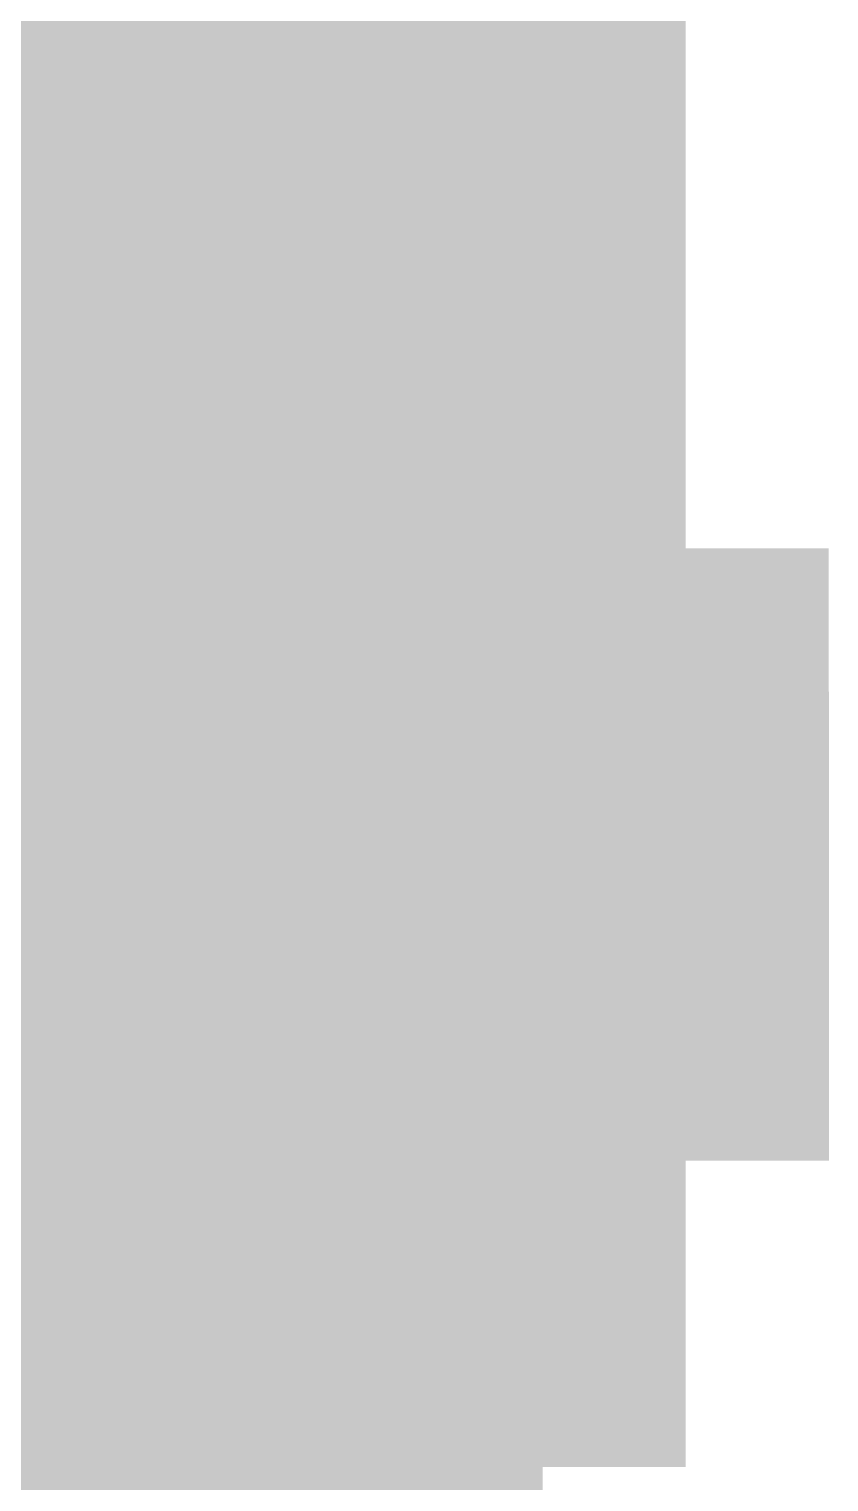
# Model space of a CAD drawing. Header units: inches. Extents: x 267136 to 306747, y 5028981 to 5062930.
# Drawn here: x 303540 to 306262, y 5054196 to 5059140 of the extents above; entities that cross this region are included whole.
import ezdxf

# ---------------------------------------------------------------- set-up
doc = ezdxf.new("R2010")
doc.units = ezdxf.units.IN
doc.header["$MEASUREMENT"] = 0

msp = doc.modelspace()

# ---------------------------------------------------------------- hatches: boundary and pattern name
for points in [[(303826.099, 5059109.566), (303761.172, 5059109.577), (303696.245, 5059109.588), (303631.318, 5059109.6), (303566.392, 5059109.612), (303371.611, 5059109.654), (303339.148, 5059109.661), (303339.164, 5059179.12), (303339.186, 5059271.731), (303339.208, 5059364.343), (303339.229, 5059456.954), (303371.69, 5059456.947), (303436.614, 5059456.933), (303566.46, 5059456.905), (303631.383, 5059456.893), (303696.307, 5059456.881), (303761.229, 5059456.87), (303826.153, 5059456.859), (303826.138, 5059364.248), (303826.124, 5059271.637), (303826.109, 5059179.025), (303826.099, 5059109.566)], [(304313.049, 5059109.51), (304280.586, 5059109.512), (304150.732, 5059109.524), (304085.806, 5059109.531), (304020.879, 5059109.539), (303891.025, 5059109.557), (303826.099, 5059109.566), (303826.109, 5059179.025), (303826.124, 5059271.637), (303826.138, 5059364.248), (303826.153, 5059456.859), (304020.922, 5059456.832), (304085.845, 5059456.824), (304150.769, 5059456.817), (304215.691, 5059456.811), (304280.615, 5059456.806), (304313.076, 5059456.803), (304313.062, 5059271.579), (304313.055, 5059178.968), (304313.049, 5059109.51)], [(304800, 5059109.49), (304735.073, 5059109.491), (304670.146, 5059109.492), (304605.22, 5059109.493), (304475.366, 5059109.499), (304410.439, 5059109.503), (304345.513, 5059109.507), (304313.049, 5059109.51), (304313.055, 5059178.968), (304313.062, 5059271.579), (304313.076, 5059456.803), (304345.538, 5059456.8), (304475.384, 5059456.792), (304540.308, 5059456.789), (304605.23, 5059456.787), (304670.153, 5059456.785), (304735.077, 5059456.784), (304800, 5059456.783), (304800, 5059109.49)], [(305286.951, 5059109.51), (305254.487, 5059109.507), (305189.561, 5059109.503), (305124.634, 5059109.499), (304994.78, 5059109.493), (304929.854, 5059109.492), (304800, 5059109.49), (304800, 5059456.783), (304864.923, 5059456.784), (304929.847, 5059456.785), (304994.77, 5059456.787), (305059.692, 5059456.789), (305124.616, 5059456.792), (305254.462, 5059456.8), (305286.924, 5059456.803), (305286.938, 5059271.579), (305286.945, 5059178.968), (305286.951, 5059109.51)], [(305773.901, 5059109.566), (305708.975, 5059109.557), (305579.121, 5059109.539), (305514.194, 5059109.531), (305449.268, 5059109.524), (305319.414, 5059109.512), (305286.951, 5059109.51), (305286.945, 5059178.968), (305286.938, 5059271.579), (305286.924, 5059456.803), (305319.385, 5059456.806), (305384.309, 5059456.811), (305449.231, 5059456.817), (305514.154, 5059456.824), (305579.078, 5059456.832), (305708.924, 5059456.85), (305773.848, 5059456.859), (305773.861, 5059364.248), (305773.876, 5059271.637), (305773.891, 5059179.025), (305773.901, 5059109.566)], [(303826.044, 5058762.273), (303761.114, 5058762.284), (303696.184, 5058762.295), (303631.253, 5058762.307), (303566.323, 5058762.319), (303501.393, 5058762.332), (303436.462, 5058762.347), (303371.532, 5058762.361), (303339.066, 5058762.368), (303339.077, 5058808.674), (303339.099, 5058901.285), (303339.143, 5059086.509), (303339.148, 5059109.661), (303371.611, 5059109.654), (303566.392, 5059109.612), (303631.318, 5059109.6), (303696.245, 5059109.588), (303826.099, 5059109.566), (303826.095, 5059086.413), (303826.081, 5058993.802), (303826.066, 5058901.19), (303826.052, 5058808.579), (303826.044, 5058762.273)], [(304313.022, 5058762.217), (304280.557, 5058762.219), (304215.627, 5058762.225), (304150.696, 5058762.231), (304085.766, 5058762.238), (304020.835, 5058762.246), (303890.975, 5058762.264), (303826.044, 5058762.273), (303826.052, 5058808.579), (303826.066, 5058901.19), (303826.081, 5058993.802), (303826.095, 5059086.413), (303826.099, 5059109.566), (303891.025, 5059109.557), (304020.879, 5059109.539), (304085.806, 5059109.531), (304150.732, 5059109.524), (304280.586, 5059109.512), (304313.049, 5059109.51), (304313.048, 5059086.356), (304313.04, 5058993.745), (304313.033, 5058901.134), (304313.025, 5058808.522), (304313.022, 5058762.217)], [(304800, 5058762.197), (304735.069, 5058762.197), (304670.14, 5058762.199), (304605.209, 5058762.2), (304540.278, 5058762.203), (304475.348, 5058762.206), (304410.418, 5058762.21), (304345.487, 5058762.214), (304313.022, 5058762.217), (304313.025, 5058808.522), (304313.033, 5058901.134), (304313.04, 5058993.745), (304313.048, 5059086.356), (304313.049, 5059109.51), (304345.513, 5059109.507), (304410.439, 5059109.503), (304475.366, 5059109.499), (304605.22, 5059109.493), (304670.146, 5059109.492), (304800, 5059109.49), (304800, 5058762.197)], [(305286.978, 5058762.217), (305254.513, 5058762.214), (305189.582, 5058762.21), (305124.652, 5058762.206), (305059.722, 5058762.203), (304994.791, 5058762.2), (304929.86, 5058762.199), (304864.931, 5058762.197), (304800, 5058762.197), (304800, 5059086.338), (304800, 5059109.49), (304929.854, 5059109.492), (304994.78, 5059109.493), (305124.634, 5059109.499), (305189.561, 5059109.503), (305254.487, 5059109.507), (305286.951, 5059109.51), (305286.952, 5059086.356), (305286.96, 5058993.745), (305286.967, 5058901.134), (305286.975, 5058808.522), (305286.978, 5058762.217)], [(305773.956, 5058762.273), (305709.025, 5058762.264), (305579.165, 5058762.246), (305514.234, 5058762.238), (305449.304, 5058762.231), (305384.373, 5058762.225), (305319.443, 5058762.219), (305286.978, 5058762.217), (305286.975, 5058808.522), (305286.967, 5058901.134), (305286.96, 5058993.745), (305286.952, 5059086.356), (305286.951, 5059109.51), (305319.414, 5059109.512), (305449.268, 5059109.524), (305514.194, 5059109.531), (305579.121, 5059109.539), (305708.975, 5059109.557), (305773.901, 5059109.566), (305773.905, 5059086.413), (305773.92, 5058993.802), (305773.934, 5058901.19), (305773.948, 5058808.579), (305773.956, 5058762.273)], [(303825.99, 5058414.98), (303761.056, 5058414.991), (303696.122, 5058415.002), (303566.254, 5058415.026), (303371.452, 5058415.068), (303338.985, 5058415.075), (303338.991, 5058438.229), (303339.012, 5058530.84), (303339.056, 5058716.062), (303339.066, 5058762.368), (303371.532, 5058762.361), (303436.462, 5058762.347), (303501.393, 5058762.332), (303566.323, 5058762.319), (303631.253, 5058762.307), (303696.184, 5058762.295), (303826.044, 5058762.273), (303826.037, 5058715.968), (303826.022, 5058623.356), (303825.994, 5058438.134), (303825.99, 5058414.98)], [(304312.995, 5058414.924), (304280.528, 5058414.926), (304150.66, 5058414.938), (304085.726, 5058414.945), (304020.792, 5058414.953), (303825.99, 5058414.98), (303825.994, 5058438.134), (303826.022, 5058623.356), (303826.037, 5058715.968), (303826.044, 5058762.273), (303890.975, 5058762.264), (304020.835, 5058762.246), (304085.766, 5058762.238), (304150.696, 5058762.231), (304215.627, 5058762.225), (304280.557, 5058762.219), (304313.022, 5058762.217), (304313.019, 5058715.911), (304313.012, 5058623.299), (304313.004, 5058530.687), (304312.997, 5058438.076), (304312.995, 5058414.924)], [(304800, 5058414.904), (304735.066, 5058414.905), (304605.198, 5058414.907), (304475.33, 5058414.913), (304345.462, 5058414.921), (304312.995, 5058414.924), (304312.997, 5058438.076), (304313.004, 5058530.687), (304313.012, 5058623.299), (304313.019, 5058715.911), (304313.022, 5058762.217), (304345.487, 5058762.214), (304410.418, 5058762.21), (304475.348, 5058762.206), (304540.278, 5058762.203), (304605.209, 5058762.2), (304670.14, 5058762.199), (304735.069, 5058762.197), (304800, 5058762.197), (304800, 5058438.058), (304800, 5058414.904)], [(305287.005, 5058414.924), (305254.538, 5058414.921), (305124.67, 5058414.913), (304994.802, 5058414.907), (304800, 5058414.904), (304800, 5058762.197), (304864.931, 5058762.197), (304929.86, 5058762.199), (304994.791, 5058762.2), (305059.722, 5058762.203), (305124.652, 5058762.206), (305189.582, 5058762.21), (305254.513, 5058762.214), (305286.978, 5058762.217), (305286.981, 5058715.911), (305286.988, 5058623.299), (305286.996, 5058530.687), (305287.003, 5058438.076), (305287.005, 5058414.924)], [(305774.01, 5058414.98), (305709.076, 5058414.971), (305579.208, 5058414.953), (305514.273, 5058414.945), (305449.34, 5058414.938), (305319.472, 5058414.926), (305287.005, 5058414.924), (305287.003, 5058438.076), (305286.996, 5058530.687), (305286.988, 5058623.299), (305286.981, 5058715.911), (305286.978, 5058762.217), (305319.443, 5058762.219), (305384.373, 5058762.225), (305449.304, 5058762.231), (305514.234, 5058762.238), (305579.165, 5058762.246), (305709.025, 5058762.264), (305773.956, 5058762.273), (305773.963, 5058715.968), (305773.978, 5058623.356), (305774.006, 5058438.134), (305774.01, 5058414.98)], [(303825.936, 5058067.687), (303760.999, 5058067.698), (303631.123, 5058067.722), (303566.186, 5058067.733), (303436.31, 5058067.761), (303371.373, 5058067.775), (303338.904, 5058067.783), (303338.926, 5058160.395), (303338.947, 5058253.006), (303338.969, 5058345.617), (303338.985, 5058415.075), (303501.32, 5058415.04), (303566.254, 5058415.026), (303696.122, 5058415.002), (303825.99, 5058414.98), (303825.979, 5058345.522), (303825.965, 5058252.91), (303825.95, 5058160.299), (303825.936, 5058067.687)], [(304312.968, 5058067.631), (304280.499, 5058067.634), (304215.562, 5058067.64), (304150.624, 5058067.646), (304085.687, 5058067.652), (304020.749, 5058067.66), (303955.811, 5058067.669), (303890.874, 5058067.678), (303825.936, 5058067.687), (303825.95, 5058160.299), (303825.965, 5058252.91), (303825.979, 5058345.522), (303825.99, 5058414.98), (304020.792, 5058414.953), (304085.726, 5058414.945), (304150.66, 5058414.938), (304280.528, 5058414.926), (304312.995, 5058414.924), (304312.989, 5058345.465), (304312.982, 5058252.854), (304312.976, 5058160.242), (304312.968, 5058067.631)], [(304800, 5058067.612), (304735.062, 5058067.612), (304670.125, 5058067.613), (304605.187, 5058067.615), (304540.25, 5058067.617), (304475.312, 5058067.62), (304410.374, 5058067.624), (304345.437, 5058067.629), (304312.968, 5058067.631), (304312.976, 5058160.242), (304312.982, 5058252.854), (304312.989, 5058345.465), (304312.995, 5058414.924), (304345.462, 5058414.921), (304475.33, 5058414.913), (304605.198, 5058414.907), (304800, 5058414.904), (304800, 5058067.612)], [(305287.032, 5058067.631), (305254.563, 5058067.629), (305189.626, 5058067.624), (305124.688, 5058067.62), (305059.75, 5058067.617), (304994.812, 5058067.615), (304929.875, 5058067.613), (304864.937, 5058067.612), (304800, 5058067.612), (304800, 5058414.904), (304994.802, 5058414.907), (305124.67, 5058414.913), (305254.538, 5058414.921), (305287.005, 5058414.924), (305287.011, 5058345.465), (305287.018, 5058252.854), (305287.024, 5058160.242), (305287.032, 5058067.631)], [(305774.064, 5058067.687), (305709.127, 5058067.678), (305644.188, 5058067.669), (305579.251, 5058067.66), (305514.313, 5058067.652), (305449.376, 5058067.646), (305384.438, 5058067.64), (305319.501, 5058067.634), (305287.032, 5058067.631), (305287.024, 5058160.242), (305287.018, 5058252.854), (305287.011, 5058345.465), (305287.005, 5058414.924), (305319.472, 5058414.926), (305449.34, 5058414.938), (305514.273, 5058414.945), (305579.208, 5058414.953), (305774.01, 5058414.98), (305774.021, 5058345.522), (305774.035, 5058252.91), (305774.05, 5058160.299), (305774.064, 5058067.687)], [(303825.882, 5057720.396), (303760.94, 5057720.406), (303696, 5057720.417), (303631.058, 5057720.429), (303566.117, 5057720.441), (303501.176, 5057720.455), (303436.234, 5057720.469), (303371.293, 5057720.483), (303338.823, 5057720.49), (303338.839, 5057789.949), (303338.86, 5057882.561), (303338.904, 5058067.783), (303371.373, 5058067.775), (303436.31, 5058067.761), (303566.186, 5058067.733), (303631.123, 5058067.722), (303760.999, 5058067.698), (303825.936, 5058067.687), (303825.921, 5057975.076), (303825.893, 5057789.854), (303825.882, 5057720.396)], [(304312.94, 5057720.339), (304280.471, 5057720.341), (304215.529, 5057720.347), (304150.588, 5057720.354), (304085.646, 5057720.36), (304020.706, 5057720.368), (303955.764, 5057720.377), (303890.823, 5057720.386), (303825.882, 5057720.396), (303825.893, 5057789.854), (303825.921, 5057975.076), (303825.936, 5058067.687), (303890.874, 5058067.678), (303955.811, 5058067.669), (304020.749, 5058067.66), (304085.687, 5058067.652), (304150.624, 5058067.646), (304215.562, 5058067.64), (304280.499, 5058067.634), (304312.968, 5058067.631), (304312.961, 5057975.02), (304312.953, 5057882.408), (304312.946, 5057789.797), (304312.94, 5057720.339)], [(304800, 5057720.319), (304735.059, 5057720.32), (304670.117, 5057720.321), (304605.177, 5057720.322), (304540.235, 5057720.325), (304475.294, 5057720.328), (304410.353, 5057720.332), (304345.411, 5057720.336), (304312.94, 5057720.339), (304312.946, 5057789.797), (304312.953, 5057882.408), (304312.961, 5057975.02), (304312.968, 5058067.631), (304345.437, 5058067.629), (304410.374, 5058067.624), (304475.312, 5058067.62), (304540.25, 5058067.617), (304605.187, 5058067.615), (304670.125, 5058067.613), (304735.062, 5058067.612), (304800, 5058067.612), (304800, 5057720.319)], [(305287.06, 5057720.339), (305254.589, 5057720.336), (305189.647, 5057720.332), (305124.706, 5057720.328), (305059.765, 5057720.325), (304994.823, 5057720.322), (304929.883, 5057720.321), (304864.941, 5057720.32), (304800, 5057720.319), (304800, 5058067.612), (304864.937, 5058067.612), (304929.875, 5058067.613), (304994.812, 5058067.615), (305059.75, 5058067.617), (305124.688, 5058067.62), (305189.626, 5058067.624), (305254.563, 5058067.629), (305287.032, 5058067.631), (305287.039, 5057975.02), (305287.047, 5057882.408), (305287.054, 5057789.797), (305287.06, 5057720.339)], [(305774.118, 5057720.396), (305709.177, 5057720.386), (305644.235, 5057720.377), (305579.295, 5057720.368), (305514.354, 5057720.36), (305449.412, 5057720.354), (305384.471, 5057720.347), (305319.529, 5057720.341), (305287.06, 5057720.339), (305287.054, 5057789.797), (305287.047, 5057882.408), (305287.039, 5057975.02), (305287.032, 5058067.631), (305319.501, 5058067.634), (305384.438, 5058067.64), (305449.376, 5058067.646), (305514.313, 5058067.652), (305579.251, 5058067.66), (305644.188, 5058067.669), (305709.127, 5058067.678), (305774.064, 5058067.687), (305774.078, 5057975.076), (305774.093, 5057882.465), (305774.107, 5057789.854), (305774.118, 5057720.396)], [(303825.828, 5057373.104), (303760.883, 5057373.113), (303630.993, 5057373.137), (303566.048, 5057373.149), (303501.104, 5057373.162), (303371.214, 5057373.19), (303338.741, 5057373.198), (303338.752, 5057419.504), (303338.774, 5057512.115), (303338.795, 5057604.727), (303338.817, 5057697.338), (303338.823, 5057720.49), (303371.293, 5057720.483), (303436.234, 5057720.469), (303501.176, 5057720.455), (303566.117, 5057720.441), (303631.058, 5057720.429), (303696, 5057720.417), (303760.94, 5057720.406), (303825.882, 5057720.396), (303825.878, 5057697.243), (303825.864, 5057604.632), (303825.849, 5057512.021), (303825.835, 5057419.409), (303825.828, 5057373.104)], [(304312.914, 5057373.046), (304280.441, 5057373.049), (304215.496, 5057373.055), (304150.552, 5057373.061), (304085.607, 5057373.068), (303955.717, 5057373.084), (303890.772, 5057373.094), (303825.828, 5057373.104), (303825.835, 5057419.409), (303825.849, 5057512.021), (303825.864, 5057604.632), (303825.878, 5057697.243), (303825.882, 5057720.396), (303890.823, 5057720.386), (303955.764, 5057720.377), (304020.706, 5057720.368), (304085.646, 5057720.36), (304150.588, 5057720.354), (304215.529, 5057720.347), (304280.471, 5057720.341), (304312.94, 5057720.339), (304312.939, 5057697.186), (304312.932, 5057604.574), (304312.925, 5057511.963), (304312.917, 5057419.352), (304312.914, 5057373.046)], [(304800, 5057373.027), (304735.055, 5057373.027), (304670.11, 5057373.028), (304605.165, 5057373.03), (304540.221, 5057373.032), (304475.275, 5057373.036), (304410.331, 5057373.039), (304345.386, 5057373.044), (304312.914, 5057373.046), (304312.917, 5057419.352), (304312.925, 5057511.963), (304312.932, 5057604.574), (304312.939, 5057697.186), (304312.94, 5057720.339), (304345.411, 5057720.336), (304410.353, 5057720.332), (304475.294, 5057720.328), (304540.235, 5057720.325), (304605.177, 5057720.322), (304670.117, 5057720.321), (304735.059, 5057720.32), (304800, 5057720.319), (304800, 5057697.167), (304800, 5057604.556), (304800, 5057373.027)], [(305287.086, 5057373.046), (305254.614, 5057373.044), (305189.669, 5057373.039), (305124.725, 5057373.036), (305059.779, 5057373.032), (304994.835, 5057373.03), (304929.89, 5057373.028), (304864.945, 5057373.027), (304800, 5057373.027), (304800, 5057720.319), (304864.941, 5057720.32), (304929.883, 5057720.321), (304994.823, 5057720.322), (305059.765, 5057720.325), (305124.706, 5057720.328), (305189.647, 5057720.332), (305254.589, 5057720.336), (305287.06, 5057720.339), (305287.061, 5057697.186), (305287.068, 5057604.574), (305287.075, 5057511.963), (305287.083, 5057419.352), (305287.086, 5057373.046)], [(305774.173, 5057373.104), (305709.228, 5057373.094), (305644.283, 5057373.084), (305579.338, 5057373.076), (305514.394, 5057373.068), (305449.448, 5057373.061), (305384.504, 5057373.055), (305319.559, 5057373.049), (305287.086, 5057373.046), (305287.083, 5057419.352), (305287.075, 5057511.963), (305287.068, 5057604.574), (305287.061, 5057697.186), (305287.06, 5057720.339), (305319.529, 5057720.341), (305384.471, 5057720.347), (305449.412, 5057720.354), (305514.354, 5057720.36), (305579.295, 5057720.368), (305644.235, 5057720.377), (305709.177, 5057720.386), (305774.118, 5057720.396), (305774.122, 5057697.243), (305774.137, 5057604.632), (305774.15, 5057512.021), (305774.165, 5057419.409), (305774.173, 5057373.104)], [(303825.773, 5057025.812), (303760.825, 5057025.821), (303695.876, 5057025.833), (303630.928, 5057025.845), (303565.979, 5057025.857), (303501.031, 5057025.87), (303436.083, 5057025.884), (303371.134, 5057025.898), (303338.66, 5057025.906), (303338.666, 5057049.059), (303338.687, 5057141.67), (303338.709, 5057234.281), (303338.73, 5057326.893), (303338.741, 5057373.198), (303371.214, 5057373.19), (303501.104, 5057373.162), (303566.048, 5057373.149), (303695.938, 5057373.125), (303760.883, 5057373.113), (303825.828, 5057373.104), (303825.82, 5057326.798), (303825.806, 5057234.187), (303825.792, 5057141.575), (303825.777, 5057048.964), (303825.773, 5057025.812)], [(304312.887, 5057025.754), (304280.412, 5057025.757), (304150.516, 5057025.769), (304085.567, 5057025.776), (304020.619, 5057025.784), (303955.67, 5057025.792), (303890.722, 5057025.802), (303825.773, 5057025.812), (303825.777, 5057048.964), (303825.792, 5057141.575), (303825.806, 5057234.187), (303825.82, 5057326.798), (303825.828, 5057373.104), (303890.772, 5057373.094), (303955.717, 5057373.084), (304085.607, 5057373.068), (304150.552, 5057373.061), (304215.496, 5057373.055), (304280.441, 5057373.049), (304312.914, 5057373.046), (304312.91, 5057326.74), (304312.903, 5057234.13), (304312.896, 5057141.519), (304312.889, 5057048.907), (304312.887, 5057025.754)], [(304800, 5057025.735), (304735.052, 5057025.735), (304670.104, 5057025.736), (304605.154, 5057025.738), (304540.206, 5057025.74), (304475.258, 5057025.743), (304410.31, 5057025.747), (304345.361, 5057025.752), (304312.887, 5057025.754), (304312.889, 5057048.907), (304312.896, 5057141.519), (304312.903, 5057234.13), (304312.91, 5057326.74), (304312.914, 5057373.046), (304345.386, 5057373.044), (304410.331, 5057373.039), (304475.275, 5057373.036), (304540.221, 5057373.032), (304605.165, 5057373.03), (304670.11, 5057373.028), (304735.055, 5057373.027), (304800, 5057373.027), (304800, 5057048.888), (304800, 5057025.735)], [(305287.113, 5057025.754), (305254.639, 5057025.752), (305189.69, 5057025.747), (305124.742, 5057025.743), (305059.794, 5057025.74), (304994.846, 5057025.738), (304929.896, 5057025.736), (304864.948, 5057025.735), (304800, 5057025.735), (304800, 5057048.888), (304800, 5057373.027), (304864.945, 5057373.027), (304929.89, 5057373.028), (304994.835, 5057373.03), (305059.779, 5057373.032), (305124.725, 5057373.036), (305189.669, 5057373.039), (305254.614, 5057373.044), (305287.086, 5057373.046), (305287.09, 5057326.74), (305287.097, 5057234.13), (305287.104, 5057141.519), (305287.111, 5057048.907), (305287.113, 5057025.754)], [(305774.227, 5057025.812), (305709.278, 5057025.802), (305644.33, 5057025.792), (305579.381, 5057025.784), (305514.433, 5057025.776), (305449.484, 5057025.769), (305319.588, 5057025.757), (305287.113, 5057025.754), (305287.111, 5057048.907), (305287.104, 5057141.519), (305287.097, 5057234.13), (305287.09, 5057326.74), (305287.086, 5057373.046), (305319.559, 5057373.049), (305384.504, 5057373.055), (305449.448, 5057373.061), (305514.394, 5057373.068), (305579.338, 5057373.076), (305644.283, 5057373.084), (305774.173, 5057373.104), (305774.18, 5057326.798), (305774.194, 5057234.187), (305774.209, 5057141.575), (305774.223, 5057048.964), (305774.227, 5057025.812)], [(306261.34, 5057025.906), (306228.866, 5057025.898), (306163.917, 5057025.884), (306098.969, 5057025.87), (306034.021, 5057025.857), (305904.123, 5057025.833), (305839.175, 5057025.821), (305774.227, 5057025.812), (305774.223, 5057048.964), (305774.209, 5057141.575), (305774.194, 5057234.187), (305774.18, 5057326.798), (305774.173, 5057373.104), (305839.117, 5057373.113), (305969.007, 5057373.137), (306033.952, 5057373.149), (306098.896, 5057373.162), (306163.842, 5057373.176), (306228.786, 5057373.19), (306261.259, 5057373.198), (306261.27, 5057326.893), (306261.291, 5057234.281), (306261.312, 5057141.67), (306261.335, 5057049.059), (306261.34, 5057025.906)], [(303825.719, 5056678.52), (303760.767, 5056678.53), (303695.815, 5056678.541), (303565.911, 5056678.565), (303500.959, 5056678.578), (303436.007, 5056678.593), (303371.055, 5056678.606), (303338.579, 5056678.614), (303338.601, 5056771.226), (303338.622, 5056863.837), (303338.644, 5056956.448), (303338.66, 5057025.906), (303371.134, 5057025.898), (303436.083, 5057025.884), (303501.031, 5057025.87), (303565.979, 5057025.857), (303630.928, 5057025.845), (303695.876, 5057025.833), (303760.825, 5057025.821), (303825.773, 5057025.812), (303825.763, 5056956.353), (303825.748, 5056863.741), (303825.733, 5056771.131), (303825.719, 5056678.52)], [(304312.859, 5056678.462), (304280.384, 5056678.465), (304215.432, 5056678.471), (304150.479, 5056678.478), (304085.527, 5056678.484), (303955.623, 5056678.5), (303825.719, 5056678.52), (303825.733, 5056771.131), (303825.748, 5056863.741), (303825.763, 5056956.353), (303825.773, 5057025.812), (303890.722, 5057025.802), (303955.67, 5057025.792), (304020.619, 5057025.784), (304085.567, 5057025.776), (304150.516, 5057025.769), (304280.412, 5057025.757), (304312.887, 5057025.754), (304312.881, 5056956.296), (304312.874, 5056863.685), (304312.867, 5056771.073), (304312.859, 5056678.462)], [(304800, 5056678.443), (304735.048, 5056678.443), (304670.096, 5056678.444), (304605.144, 5056678.446), (304540.191, 5056678.449), (304475.239, 5056678.452), (304410.288, 5056678.455), (304345.336, 5056678.46), (304312.859, 5056678.462), (304312.867, 5056771.073), (304312.874, 5056863.685), (304312.881, 5056956.296), (304312.887, 5057025.754), (304345.361, 5057025.752), (304410.31, 5057025.747), (304475.258, 5057025.743), (304540.206, 5057025.74), (304605.154, 5057025.738), (304670.104, 5057025.736), (304735.052, 5057025.735), (304800, 5057025.735), (304800, 5056678.443)], [(305287.141, 5056678.462), (305254.664, 5056678.46), (305189.712, 5056678.455), (305124.761, 5056678.452), (305059.809, 5056678.449), (304994.856, 5056678.446), (304929.904, 5056678.444), (304864.952, 5056678.443), (304800, 5056678.443), (304800, 5057025.735), (304864.948, 5057025.735), (304929.896, 5057025.736), (304994.846, 5057025.738), (305059.794, 5057025.74), (305124.742, 5057025.743), (305189.69, 5057025.747), (305254.639, 5057025.752), (305287.113, 5057025.754), (305287.119, 5056956.296), (305287.126, 5056863.685), (305287.133, 5056771.073), (305287.141, 5056678.462)], [(305774.281, 5056678.52), (305709.329, 5056678.51), (305644.377, 5056678.5), (305514.473, 5056678.484), (305449.521, 5056678.478), (305384.568, 5056678.471), (305319.616, 5056678.465), (305287.141, 5056678.462), (305287.133, 5056771.073), (305287.126, 5056863.685), (305287.119, 5056956.296), (305287.113, 5057025.754), (305319.588, 5057025.757), (305449.484, 5057025.769), (305514.433, 5057025.776), (305579.381, 5057025.784), (305644.33, 5057025.792), (305709.278, 5057025.802), (305774.227, 5057025.812), (305774.237, 5056956.353), (305774.252, 5056863.741), (305774.267, 5056771.131), (305774.281, 5056678.52)], [(306261.421, 5056678.614), (306228.945, 5056678.606), (306163.993, 5056678.593), (306099.041, 5056678.578), (306034.089, 5056678.565), (305904.185, 5056678.541), (305839.232, 5056678.53), (305774.281, 5056678.52), (305774.267, 5056771.131), (305774.252, 5056863.741), (305774.237, 5056956.353), (305774.227, 5057025.812), (305839.175, 5057025.821), (305904.123, 5057025.833), (306034.021, 5057025.857), (306098.969, 5057025.87), (306163.917, 5057025.884), (306228.866, 5057025.898), (306261.34, 5057025.906), (306261.356, 5056956.448), (306261.378, 5056863.837), (306261.399, 5056771.226), (306261.421, 5056678.614)], [(303825.665, 5056331.228), (303760.709, 5056331.238), (303695.753, 5056331.249), (303630.798, 5056331.261), (303565.842, 5056331.273), (303500.887, 5056331.287), (303370.975, 5056331.315), (303338.498, 5056331.322), (303338.514, 5056400.781), (303338.536, 5056493.392), (303338.557, 5056586.003), (303338.579, 5056678.614), (303371.055, 5056678.606), (303436.007, 5056678.593), (303500.959, 5056678.578), (303565.911, 5056678.565), (303695.815, 5056678.541), (303760.767, 5056678.53), (303825.719, 5056678.52), (303825.705, 5056585.908), (303825.69, 5056493.297), (303825.676, 5056400.686), (303825.665, 5056331.228)], [(304312.832, 5056331.171), (304280.354, 5056331.173), (304215.399, 5056331.179), (304150.443, 5056331.186), (304085.488, 5056331.192), (304020.532, 5056331.2), (303955.576, 5056331.209), (303890.621, 5056331.218), (303825.665, 5056331.228), (303825.676, 5056400.686), (303825.69, 5056493.297), (303825.705, 5056585.908), (303825.719, 5056678.52), (303955.623, 5056678.5), (304085.527, 5056678.484), (304150.479, 5056678.478), (304215.432, 5056678.471), (304280.384, 5056678.465), (304312.859, 5056678.462), (304312.853, 5056585.852), (304312.845, 5056493.24), (304312.838, 5056400.629), (304312.832, 5056331.171)], [(304800, 5056331.151), (304735.044, 5056331.152), (304670.089, 5056331.153), (304605.133, 5056331.154), (304540.178, 5056331.157), (304475.222, 5056331.16), (304410.266, 5056331.164), (304345.311, 5056331.168), (304312.832, 5056331.171), (304312.838, 5056400.629), (304312.845, 5056493.24), (304312.853, 5056585.852), (304312.859, 5056678.462), (304345.336, 5056678.46), (304410.288, 5056678.455), (304475.239, 5056678.452), (304540.191, 5056678.449), (304605.144, 5056678.446), (304670.096, 5056678.444), (304735.048, 5056678.443), (304800, 5056678.443), (304800, 5056331.151)], [(305287.168, 5056331.171), (305254.689, 5056331.168), (305189.734, 5056331.164), (305124.778, 5056331.16), (305059.822, 5056331.157), (304994.867, 5056331.154), (304929.911, 5056331.153), (304864.956, 5056331.152), (304800, 5056331.151), (304800, 5056678.443), (304864.952, 5056678.443), (304929.904, 5056678.444), (304994.856, 5056678.446), (305059.809, 5056678.449), (305124.761, 5056678.452), (305189.712, 5056678.455), (305254.664, 5056678.46), (305287.141, 5056678.462), (305287.147, 5056585.852), (305287.155, 5056493.24), (305287.162, 5056400.629), (305287.168, 5056331.171)], [(305774.335, 5056331.228), (305709.379, 5056331.218), (305644.424, 5056331.209), (305579.468, 5056331.2), (305514.513, 5056331.192), (305449.557, 5056331.186), (305384.601, 5056331.179), (305319.646, 5056331.173), (305287.168, 5056331.171), (305287.162, 5056400.629), (305287.155, 5056493.24), (305287.147, 5056585.852), (305287.141, 5056678.462), (305319.616, 5056678.465), (305384.568, 5056678.471), (305449.521, 5056678.478), (305514.473, 5056678.484), (305644.377, 5056678.5), (305774.281, 5056678.52), (305774.295, 5056585.908), (305774.31, 5056493.297), (305774.324, 5056400.686), (305774.335, 5056331.228)], [(306261.503, 5056331.322), (306229.024, 5056331.315), (306164.069, 5056331.301), (306034.157, 5056331.273), (305969.202, 5056331.261), (305904.246, 5056331.249), (305839.291, 5056331.238), (305774.335, 5056331.228), (305774.324, 5056400.686), (305774.31, 5056493.297), (305774.295, 5056585.908), (305774.281, 5056678.52), (305839.232, 5056678.53), (305904.185, 5056678.541), (306034.089, 5056678.565), (306099.041, 5056678.578), (306163.993, 5056678.593), (306228.945, 5056678.606), (306261.421, 5056678.614), (306261.465, 5056493.392), (306261.486, 5056400.781), (306261.503, 5056331.322)], [(303825.611, 5055983.937), (303760.651, 5055983.946), (303565.774, 5055983.982), (303500.814, 5055983.995), (303370.896, 5055984.023), (303338.416, 5055984.031), (303338.427, 5056030.337), (303338.449, 5056122.947), (303338.47, 5056215.559), (303338.492, 5056308.17), (303338.498, 5056331.322), (303370.975, 5056331.315), (303500.887, 5056331.287), (303565.842, 5056331.273), (303630.798, 5056331.261), (303695.753, 5056331.249), (303760.709, 5056331.238), (303825.665, 5056331.228), (303825.662, 5056308.075), (303825.632, 5056122.853), (303825.618, 5056030.242), (303825.611, 5055983.937)], [(304312.806, 5055983.879), (304280.326, 5055983.882), (304215.366, 5055983.888), (304150.407, 5055983.894), (304085.448, 5055983.901), (304020.489, 5055983.909), (303955.529, 5055983.917), (303825.611, 5055983.937), (303825.618, 5056030.242), (303825.632, 5056122.853), (303825.662, 5056308.075), (303825.665, 5056331.228), (303890.621, 5056331.218), (303955.576, 5056331.209), (304020.532, 5056331.2), (304085.488, 5056331.192), (304150.443, 5056331.186), (304215.399, 5056331.179), (304280.354, 5056331.173), (304312.832, 5056331.171), (304312.831, 5056308.018), (304312.823, 5056215.407), (304312.809, 5056030.185), (304312.806, 5055983.879)], [(304800, 5055983.86), (304735.041, 5055983.86), (304670.081, 5055983.861), (304540.163, 5055983.865), (304475.203, 5055983.868), (304410.244, 5055983.872), (304345.285, 5055983.877), (304312.806, 5055983.879), (304312.809, 5056030.185), (304312.823, 5056215.407), (304312.831, 5056308.018), (304312.832, 5056331.171), (304345.311, 5056331.168), (304410.266, 5056331.164), (304475.222, 5056331.16), (304540.178, 5056331.157), (304605.133, 5056331.154), (304670.089, 5056331.153), (304735.044, 5056331.152), (304800, 5056331.151), (304800, 5056307.999), (304800, 5056215.388), (304800, 5055983.86)], [(305287.194, 5055983.879), (305254.715, 5055983.877), (305189.756, 5055983.872), (305124.797, 5055983.868), (305059.837, 5055983.865), (304929.919, 5055983.861), (304864.959, 5055983.86), (304800, 5055983.86), (304800, 5056307.999), (304800, 5056331.151), (304864.956, 5056331.152), (304929.911, 5056331.153), (304994.867, 5056331.154), (305059.822, 5056331.157), (305124.778, 5056331.16), (305189.734, 5056331.164), (305254.689, 5056331.168), (305287.168, 5056331.171), (305287.169, 5056308.018), (305287.177, 5056215.407), (305287.191, 5056030.185), (305287.194, 5055983.879)], [(305774.39, 5055983.937), (305709.43, 5055983.927), (305644.471, 5055983.917), (305579.512, 5055983.909), (305514.552, 5055983.901), (305449.593, 5055983.894), (305384.634, 5055983.888), (305319.674, 5055983.882), (305287.194, 5055983.879), (305287.191, 5056030.185), (305287.177, 5056215.407), (305287.169, 5056308.018), (305287.168, 5056331.171), (305319.646, 5056331.173), (305384.601, 5056331.179), (305449.557, 5056331.186), (305514.513, 5056331.192), (305579.468, 5056331.2), (305644.424, 5056331.209), (305709.379, 5056331.218), (305774.335, 5056331.228), (305774.339, 5056308.075), (305774.354, 5056215.464), (305774.367, 5056122.853), (305774.382, 5056030.242), (305774.39, 5055983.937)], [(306261.584, 5055984.031), (306229.104, 5055984.023), (306099.186, 5055983.995), (306034.227, 5055983.982), (305969.267, 5055983.97), (305839.349, 5055983.946), (305774.39, 5055983.937), (305774.382, 5056030.242), (305774.367, 5056122.853), (305774.354, 5056215.464), (305774.339, 5056308.075), (305774.335, 5056331.228), (305839.291, 5056331.238), (305904.246, 5056331.249), (305969.202, 5056331.261), (306034.157, 5056331.273), (306164.069, 5056331.301), (306229.024, 5056331.315), (306261.503, 5056331.322), (306261.508, 5056308.17), (306261.529, 5056215.559), (306261.551, 5056122.947), (306261.573, 5056030.337), (306261.584, 5055984.031)], [(303825.557, 5055636.645), (303760.594, 5055636.655), (303630.668, 5055636.679), (303565.705, 5055636.69), (303370.816, 5055636.732), (303338.335, 5055636.74), (303338.34, 5055659.893), (303338.362, 5055752.504), (303338.384, 5055845.114), (303338.405, 5055937.726), (303338.416, 5055984.031), (303370.896, 5055984.023), (303500.814, 5055983.995), (303565.774, 5055983.982), (303760.651, 5055983.946), (303825.611, 5055983.937), (303825.604, 5055937.631), (303825.589, 5055845.02), (303825.575, 5055752.408), (303825.56, 5055659.798), (303825.557, 5055636.645)], [(304312.778, 5055636.588), (304280.297, 5055636.591), (304085.408, 5055636.609), (304020.445, 5055636.617), (303955.482, 5055636.626), (303890.52, 5055636.635), (303825.557, 5055636.645), (303825.56, 5055659.798), (303825.575, 5055752.408), (303825.589, 5055845.02), (303825.604, 5055937.631), (303825.611, 5055983.937), (303955.529, 5055983.917), (304020.489, 5055983.909), (304085.448, 5055983.901), (304150.407, 5055983.894), (304215.366, 5055983.888), (304280.326, 5055983.882), (304312.806, 5055983.879), (304312.802, 5055937.573), (304312.795, 5055844.963), (304312.787, 5055752.352), (304312.78, 5055659.74), (304312.778, 5055636.588)], [(304800, 5055636.569), (304735.037, 5055636.569), (304670.074, 5055636.57), (304540.148, 5055636.574), (304475.186, 5055636.577), (304345.26, 5055636.585), (304312.778, 5055636.588), (304312.78, 5055659.74), (304312.787, 5055752.352), (304312.795, 5055844.963), (304312.802, 5055937.573), (304312.806, 5055983.879), (304345.285, 5055983.877), (304410.244, 5055983.872), (304475.203, 5055983.868), (304540.163, 5055983.865), (304670.081, 5055983.861), (304735.041, 5055983.86), (304800, 5055983.86), (304800, 5055636.569)], [(305287.222, 5055636.588), (305254.74, 5055636.585), (305124.814, 5055636.577), (305059.852, 5055636.574), (304929.926, 5055636.57), (304864.963, 5055636.569), (304800, 5055636.569), (304800, 5055659.722), (304800, 5055983.86), (304864.959, 5055983.86), (304929.919, 5055983.861), (305059.837, 5055983.865), (305124.797, 5055983.868), (305189.756, 5055983.872), (305254.715, 5055983.877), (305287.194, 5055983.879), (305287.198, 5055937.573), (305287.205, 5055844.963), (305287.213, 5055752.352), (305287.22, 5055659.74), (305287.222, 5055636.588)], [(305774.443, 5055636.645), (305709.48, 5055636.635), (305644.518, 5055636.626), (305579.555, 5055636.617), (305514.592, 5055636.609), (305319.703, 5055636.591), (305287.222, 5055636.588), (305287.22, 5055659.74), (305287.213, 5055752.352), (305287.205, 5055844.963), (305287.198, 5055937.573), (305287.194, 5055983.879), (305319.674, 5055983.882), (305384.634, 5055983.888), (305449.593, 5055983.894), (305514.552, 5055983.901), (305579.512, 5055983.909), (305644.471, 5055983.917), (305709.43, 5055983.927), (305774.39, 5055983.937), (305774.396, 5055937.631), (305774.411, 5055845.02), (305774.426, 5055752.408), (305774.439, 5055659.798), (305774.443, 5055636.645)], [(306261.665, 5055636.74), (306229.184, 5055636.732), (306034.295, 5055636.69), (305969.332, 5055636.679), (305839.406, 5055636.655), (305774.443, 5055636.645), (305774.439, 5055659.798), (305774.426, 5055752.408), (305774.411, 5055845.02), (305774.396, 5055937.631), (305774.39, 5055983.937), (305839.349, 5055983.946), (305969.267, 5055983.97), (306034.227, 5055983.982), (306099.186, 5055983.995), (306229.104, 5055984.023), (306261.584, 5055984.031), (306261.595, 5055937.726), (306261.616, 5055845.114), (306261.638, 5055752.504), (306261.659, 5055659.893), (306261.665, 5055636.74)], [(303825.502, 5055289.354), (303760.536, 5055289.364), (303695.569, 5055289.375), (303630.603, 5055289.387), (303565.636, 5055289.4), (303500.67, 5055289.413), (303435.704, 5055289.427), (303370.737, 5055289.441), (303338.254, 5055289.449), (303338.275, 5055382.06), (303338.297, 5055474.671), (303338.319, 5055567.281), (303338.335, 5055636.74), (303370.816, 5055636.732), (303565.705, 5055636.69), (303630.668, 5055636.679), (303760.594, 5055636.655), (303825.557, 5055636.645), (303825.546, 5055567.187), (303825.531, 5055474.576), (303825.517, 5055381.965), (303825.502, 5055289.354)], [(304312.751, 5055289.297), (304280.268, 5055289.299), (304215.302, 5055289.305), (304150.335, 5055289.312), (304085.369, 5055289.319), (304020.402, 5055289.327), (303955.436, 5055289.335), (303890.469, 5055289.344), (303825.502, 5055289.354), (303825.517, 5055381.965), (303825.531, 5055474.576), (303825.546, 5055567.187), (303825.557, 5055636.645), (303890.52, 5055636.635), (303955.482, 5055636.626), (304020.445, 5055636.617), (304085.408, 5055636.609), (304280.297, 5055636.591), (304312.778, 5055636.588), (304312.772, 5055567.13), (304312.766, 5055474.519), (304312.759, 5055381.908), (304312.751, 5055289.297)], [(304800, 5055289.278), (304735.033, 5055289.278), (304670.067, 5055289.279), (304605.101, 5055289.281), (304540.134, 5055289.283), (304475.168, 5055289.286), (304345.234, 5055289.294), (304312.751, 5055289.297), (304312.759, 5055381.908), (304312.766, 5055474.519), (304312.772, 5055567.13), (304312.778, 5055636.588), (304345.26, 5055636.585), (304475.186, 5055636.577), (304540.148, 5055636.574), (304670.074, 5055636.57), (304735.037, 5055636.569), (304800, 5055636.569), (304800, 5055289.278)], [(305287.249, 5055289.297), (305254.766, 5055289.294), (305124.832, 5055289.286), (305059.866, 5055289.283), (304994.899, 5055289.281), (304929.933, 5055289.279), (304864.967, 5055289.278), (304800, 5055289.278), (304800, 5055636.569), (304864.963, 5055636.569), (304929.926, 5055636.57), (305059.852, 5055636.574), (305124.814, 5055636.577), (305254.74, 5055636.585), (305287.222, 5055636.588), (305287.228, 5055567.13), (305287.234, 5055474.519), (305287.241, 5055381.908), (305287.249, 5055289.297)], [(305774.497, 5055289.354), (305709.531, 5055289.344), (305644.564, 5055289.335), (305514.632, 5055289.319), (305384.698, 5055289.305), (305319.732, 5055289.299), (305287.249, 5055289.297), (305287.241, 5055381.908), (305287.234, 5055474.519), (305287.228, 5055567.13), (305287.222, 5055636.588), (305319.703, 5055636.591), (305514.592, 5055636.609), (305579.555, 5055636.617), (305644.518, 5055636.626), (305709.48, 5055636.635), (305774.443, 5055636.645), (305774.454, 5055567.187), (305774.469, 5055474.576), (305774.497, 5055289.354)], [(306261.746, 5055289.449), (306229.263, 5055289.441), (306164.297, 5055289.427), (306099.33, 5055289.413), (306034.363, 5055289.4), (305969.397, 5055289.387), (305904.431, 5055289.375), (305839.464, 5055289.364), (305774.497, 5055289.354), (305774.469, 5055474.576), (305774.454, 5055567.187), (305774.443, 5055636.645), (305839.406, 5055636.655), (305969.332, 5055636.679), (306034.295, 5055636.69), (306229.184, 5055636.732), (306261.665, 5055636.74), (306261.682, 5055567.281), (306261.703, 5055474.671), (306261.725, 5055382.06), (306261.746, 5055289.449)], [(303825.448, 5054942.063), (303760.478, 5054942.073), (303695.508, 5054942.084), (303630.538, 5054942.096), (303500.598, 5054942.122), (303435.627, 5054942.136), (303370.658, 5054942.15), (303338.172, 5054942.158), (303338.188, 5055011.616), (303338.232, 5055196.838), (303338.254, 5055289.449), (303370.737, 5055289.441), (303435.704, 5055289.427), (303500.67, 5055289.413), (303565.636, 5055289.4), (303630.603, 5055289.387), (303695.569, 5055289.375), (303760.536, 5055289.364), (303825.502, 5055289.354), (303825.474, 5055104.132), (303825.459, 5055011.521), (303825.448, 5054942.063)], [(304312.725, 5054942.006), (304280.239, 5054942.008), (304215.269, 5054942.014), (304085.329, 5054942.028), (303955.389, 5054942.044), (303890.418, 5054942.053), (303825.448, 5054942.063), (303825.459, 5055011.521), (303825.474, 5055104.132), (303825.502, 5055289.354), (303890.469, 5055289.344), (303955.436, 5055289.335), (304020.402, 5055289.327), (304085.369, 5055289.319), (304150.335, 5055289.312), (304215.302, 5055289.305), (304280.268, 5055289.299), (304312.751, 5055289.297), (304312.744, 5055196.686), (304312.736, 5055104.075), (304312.729, 5055011.464), (304312.725, 5054942.006)], [(304800, 5054941.987), (304735.03, 5054941.987), (304670.06, 5054941.988), (304605.09, 5054941.99), (304540.119, 5054941.992), (304475.149, 5054941.995), (304410.18, 5054941.999), (304345.209, 5054942.003), (304312.725, 5054942.006), (304312.729, 5055011.464), (304312.736, 5055104.075), (304312.744, 5055196.686), (304312.751, 5055289.297), (304345.234, 5055289.294), (304475.168, 5055289.286), (304540.134, 5055289.283), (304605.101, 5055289.281), (304670.067, 5055289.279), (304735.033, 5055289.278), (304800, 5055289.278), (304800, 5054941.987)], [(305287.275, 5054942.006), (305254.791, 5054942.003), (305189.82, 5054941.999), (305124.851, 5054941.995), (305059.881, 5054941.992), (304994.91, 5054941.99), (304929.94, 5054941.988), (304864.97, 5054941.987), (304800, 5054941.987), (304800, 5055289.278), (304864.967, 5055289.278), (304929.933, 5055289.279), (304994.899, 5055289.281), (305059.866, 5055289.283), (305124.832, 5055289.286), (305254.766, 5055289.294), (305287.249, 5055289.297), (305287.256, 5055196.686), (305287.264, 5055104.075), (305287.271, 5055011.464), (305287.275, 5054942.006)], [(305774.552, 5054942.063), (305709.582, 5054942.053), (305644.611, 5054942.044), (305579.642, 5054942.036), (305514.671, 5054942.028), (305384.731, 5054942.014), (305319.761, 5054942.008), (305287.275, 5054942.006), (305287.271, 5055011.464), (305287.264, 5055104.075), (305287.256, 5055196.686), (305287.249, 5055289.297), (305319.732, 5055289.299), (305384.698, 5055289.305), (305514.632, 5055289.319), (305644.564, 5055289.335), (305709.531, 5055289.344), (305774.497, 5055289.354), (305774.512, 5055196.743), (305774.526, 5055104.132), (305774.541, 5055011.521), (305774.552, 5054942.063)], [(303825.394, 5054594.772), (303760.42, 5054594.783), (303695.447, 5054594.794), (303565.499, 5054594.818), (303500.525, 5054594.831), (303435.552, 5054594.845), (303370.578, 5054594.86), (303338.091, 5054594.867), (303338.102, 5054641.172), (303338.124, 5054733.783), (303338.146, 5054826.395), (303338.167, 5054919.005), (303338.172, 5054942.158), (303370.658, 5054942.15), (303435.627, 5054942.136), (303500.598, 5054942.122), (303630.538, 5054942.096), (303695.508, 5054942.084), (303760.478, 5054942.073), (303825.448, 5054942.063), (303825.445, 5054918.91), (303825.43, 5054826.299), (303825.416, 5054733.688), (303825.401, 5054641.078), (303825.394, 5054594.772)], [(304312.697, 5054594.715), (304280.21, 5054594.718), (304215.236, 5054594.724), (304150.263, 5054594.73), (304085.289, 5054594.737), (304020.315, 5054594.745), (303955.342, 5054594.753), (303890.368, 5054594.762), (303825.394, 5054594.772), (303825.401, 5054641.078), (303825.416, 5054733.688), (303825.43, 5054826.299), (303825.445, 5054918.91), (303825.448, 5054942.063), (303890.418, 5054942.053), (303955.389, 5054942.044), (304085.329, 5054942.028), (304215.269, 5054942.014), (304280.239, 5054942.008), (304312.725, 5054942.006), (304312.723, 5054918.853), (304312.715, 5054826.242), (304312.708, 5054733.631), (304312.7, 5054641.021), (304312.697, 5054594.715)], [(304800, 5054594.696), (304735.026, 5054594.696), (304670.053, 5054594.698), (304605.079, 5054594.699), (304540.105, 5054594.702), (304475.132, 5054594.705), (304410.157, 5054594.708), (304345.184, 5054594.713), (304312.697, 5054594.715), (304312.7, 5054641.021), (304312.708, 5054733.631), (304312.715, 5054826.242), (304312.723, 5054918.853), (304312.725, 5054942.006), (304345.209, 5054942.003), (304410.18, 5054941.999), (304475.149, 5054941.995), (304540.119, 5054941.992), (304605.09, 5054941.99), (304670.06, 5054941.988), (304735.03, 5054941.987), (304800, 5054941.987), (304800, 5054918.834), (304800, 5054594.696)], [(305287.303, 5054594.715), (305254.816, 5054594.713), (305189.843, 5054594.708), (305124.868, 5054594.705), (305059.895, 5054594.702), (304994.921, 5054594.699), (304929.947, 5054594.698), (304864.974, 5054594.696), (304800, 5054594.696), (304800, 5054941.987), (304864.97, 5054941.987), (304929.94, 5054941.988), (304994.91, 5054941.99), (305059.881, 5054941.992), (305124.851, 5054941.995), (305189.82, 5054941.999), (305254.791, 5054942.003), (305287.275, 5054942.006), (305287.277, 5054918.853), (305287.285, 5054826.242), (305287.292, 5054733.631), (305287.3, 5054641.021), (305287.303, 5054594.715)], [(305774.605, 5054594.772), (305709.632, 5054594.762), (305644.658, 5054594.753), (305579.685, 5054594.745), (305514.711, 5054594.737), (305449.737, 5054594.73), (305384.764, 5054594.724), (305287.303, 5054594.715), (305287.3, 5054641.021), (305287.292, 5054733.631), (305287.285, 5054826.242), (305287.277, 5054918.853), (305287.275, 5054942.006), (305319.761, 5054942.008), (305384.731, 5054942.014), (305514.671, 5054942.028), (305579.642, 5054942.036), (305644.611, 5054942.044), (305709.582, 5054942.053), (305774.552, 5054942.063), (305774.556, 5054918.91), (305774.569, 5054826.299), (305774.584, 5054733.688), (305774.599, 5054641.078), (305774.605, 5054594.772)], [(303825.34, 5054247.481), (303760.363, 5054247.492), (303695.385, 5054247.503), (303565.431, 5054247.527), (303500.453, 5054247.541), (303370.499, 5054247.569), (303338.01, 5054247.577), (303338.016, 5054270.729), (303338.037, 5054363.34), (303338.081, 5054548.562), (303338.091, 5054594.867), (303370.578, 5054594.86), (303435.552, 5054594.845), (303500.525, 5054594.831), (303565.499, 5054594.818), (303695.447, 5054594.794), (303760.42, 5054594.783), (303825.394, 5054594.772), (303825.387, 5054548.467), (303825.373, 5054455.856), (303825.358, 5054363.245), (303825.344, 5054270.634), (303825.34, 5054247.481)], [(304312.67, 5054247.425), (304280.182, 5054247.427), (304215.204, 5054247.433), (304150.227, 5054247.439), (304085.25, 5054247.446), (304020.272, 5054247.454), (303955.294, 5054247.463), (303825.34, 5054247.481), (303825.344, 5054270.634), (303825.358, 5054363.245), (303825.373, 5054455.856), (303825.387, 5054548.467), (303825.394, 5054594.772), (303890.368, 5054594.762), (303955.342, 5054594.753), (304020.315, 5054594.745), (304085.289, 5054594.737), (304150.263, 5054594.73), (304215.236, 5054594.724), (304312.697, 5054594.715), (304312.693, 5054548.41), (304312.687, 5054455.799), (304312.679, 5054363.188), (304312.672, 5054270.577), (304312.67, 5054247.425)], [(304800, 5054247.406), (304735.022, 5054247.406), (304670.045, 5054247.407), (304540.091, 5054247.411), (304475.113, 5054247.414), (304410.136, 5054247.418), (304345.158, 5054247.422), (304312.67, 5054247.425), (304312.672, 5054270.577), (304312.679, 5054363.188), (304312.687, 5054455.799), (304312.693, 5054548.41), (304312.697, 5054594.715), (304345.184, 5054594.713), (304410.157, 5054594.708), (304475.132, 5054594.705), (304540.105, 5054594.702), (304605.079, 5054594.699), (304670.053, 5054594.698), (304735.026, 5054594.696), (304800, 5054594.696), (304800, 5054247.406)], [(305287.33, 5054247.425), (305254.842, 5054247.422), (305189.864, 5054247.418), (305124.887, 5054247.414), (305059.909, 5054247.411), (304929.955, 5054247.407), (304864.978, 5054247.406), (304800, 5054247.406), (304800, 5054270.558), (304800, 5054594.696), (304864.974, 5054594.696), (304929.947, 5054594.698), (304994.921, 5054594.699), (305059.895, 5054594.702), (305124.868, 5054594.705), (305189.843, 5054594.708), (305254.816, 5054594.713), (305287.303, 5054594.715), (305287.307, 5054548.41), (305287.313, 5054455.799), (305287.321, 5054363.188), (305287.328, 5054270.577), (305287.33, 5054247.425)], [(305774.66, 5054247.481), (305709.683, 5054247.472), (305644.705, 5054247.463), (305579.728, 5054247.454), (305514.751, 5054247.446), (305449.773, 5054247.439), (305384.796, 5054247.433), (305319.818, 5054247.427), (305287.33, 5054247.425), (305287.328, 5054270.577), (305287.321, 5054363.188), (305287.313, 5054455.799), (305287.307, 5054548.41), (305287.303, 5054594.715), (305384.764, 5054594.724), (305449.737, 5054594.73), (305514.711, 5054594.737), (305579.685, 5054594.745), (305644.658, 5054594.753), (305709.632, 5054594.762), (305774.605, 5054594.772), (305774.613, 5054548.467), (305774.628, 5054455.856), (305774.656, 5054270.634), (305774.66, 5054247.481)], [(303825.286, 5053900.191), (303760.305, 5053900.202), (303695.324, 5053900.213), (303565.362, 5053900.237), (303500.381, 5053900.25), (303435.4, 5053900.264), (303370.419, 5053900.279), (303337.929, 5053900.286), (303337.95, 5053992.897), (303337.994, 5054178.119), (303338.01, 5054247.577), (303370.499, 5054247.569), (303500.453, 5054247.541), (303565.431, 5054247.527), (303695.385, 5054247.503), (303760.363, 5054247.492), (303825.34, 5054247.481), (303825.329, 5054178.023), (303825.315, 5054085.413), (303825.3, 5053992.802), (303825.286, 5053900.191)], [(304312.643, 5053900.134), (304280.152, 5053900.137), (304215.172, 5053900.143), (304150.19, 5053900.149), (304085.209, 5053900.156), (304020.229, 5053900.164), (303955.248, 5053900.172), (303890.267, 5053900.182), (303825.286, 5053900.191), (303825.3, 5053992.802), (303825.315, 5054085.413), (303825.329, 5054178.023), (303825.34, 5054247.481), (303955.294, 5054247.463), (304020.272, 5054247.454), (304085.25, 5054247.446), (304150.227, 5054247.439), (304215.204, 5054247.433), (304280.182, 5054247.427), (304312.67, 5054247.425), (304312.665, 5054177.967), (304312.657, 5054085.356), (304312.643, 5053900.134)], [(304800, 5053900.115), (304735.02, 5053900.116), (304670.038, 5053900.117), (304605.058, 5053900.118), (304540.076, 5053900.121), (304475.096, 5053900.124), (304410.114, 5053900.127), (304345.134, 5053900.132), (304312.643, 5053900.134), (304312.657, 5054085.356), (304312.665, 5054177.967), (304312.67, 5054247.425), (304345.158, 5054247.422), (304410.136, 5054247.418), (304475.113, 5054247.414), (304540.091, 5054247.411), (304670.045, 5054247.407), (304735.022, 5054247.406), (304800, 5054247.406), (304800, 5053900.115)], [(305287.357, 5053900.134), (305254.866, 5053900.132), (305189.886, 5053900.127), (305124.904, 5053900.124), (305059.924, 5053900.121), (304994.942, 5053900.118), (304929.962, 5053900.117), (304864.98, 5053900.116), (304800, 5053900.115), (304800, 5054247.406), (304864.978, 5054247.406), (304929.955, 5054247.407), (305059.909, 5054247.411), (305124.887, 5054247.414), (305189.864, 5054247.418), (305254.842, 5054247.422), (305287.33, 5054247.425), (305287.335, 5054177.967), (305287.343, 5054085.356), (305287.357, 5053900.134)]]:
    msp.add_hatch(color=256).paths.add_polyline_path(points, flags=0)

doc.saveas('drawing.dxf')
